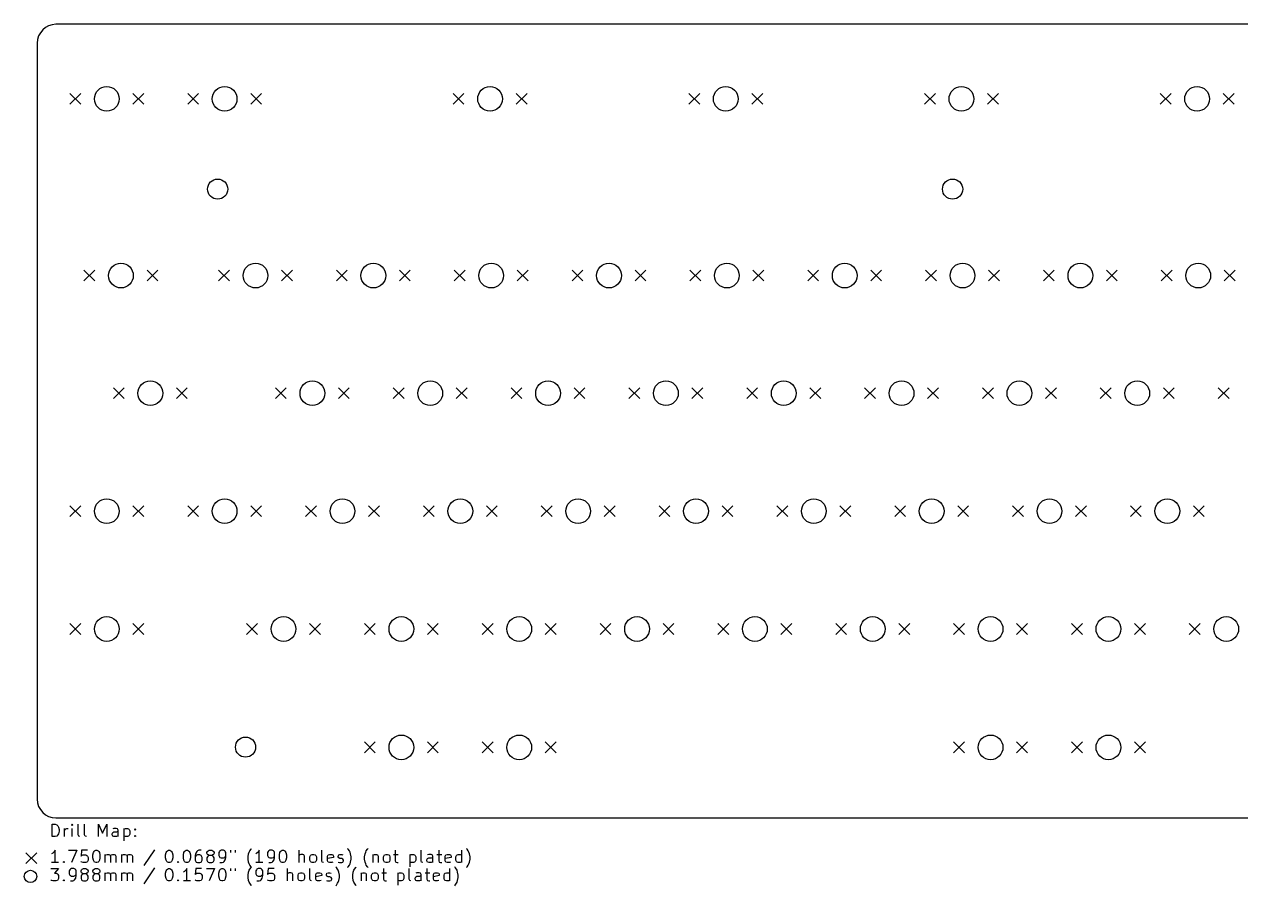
# Model space of a CAD drawing. Extents: x -0.1 to 15.2, y -5.5 to 0.
# Drawn here: x -0.08 to 7.64, y -5.47 to 0 of the extents above; entities that cross this region are included whole.
import ezdxf

# ---------------------------------------------------------------- set-up
doc = ezdxf.new("R2010")
doc.units = 0
doc.header["$MEASUREMENT"] = 0
doc.layers.add('BLACK', color=7, linetype='CONTINUOUS')

msp = doc.modelspace()

# ---------------------------------------------------------------- linework, layer by layer
at = {"layer": 'BLACK', "linetype": 'CONTINUOUS'}
for p, q in [((15.076, -0.001181), (0.119291, -0.001181)), ((0, -0.12126), (0, -4.92047)), ((0.207283, -0.439961), (0.276181, -0.508858)), ((0.276181, -0.439961), (0.207283, -0.508858)), ((0.607283, -0.439961), (0.676181, -0.508858)), ((0.676181, -0.439961), (0.607283, -0.508858)), ((0.955315, -0.439961), (1.02421, -0.508858)), ((1.02421, -0.439961), (0.955315, -0.508858)), ((1.35531, -0.439961), (1.42421, -0.508858)), ((1.42421, -0.439961), (1.35531, -0.508858)), ((2.64035, -0.439961), (2.70925, -0.508858)), ((2.70925, -0.439961), (2.64035, -0.508858)), ((3.04035, -0.439961), (3.10925, -0.508858)), ((3.10925, -0.439961), (3.04035, -0.508858)), ((4.13642, -0.439961), (4.20531, -0.508858)), ((4.20531, -0.439961), (4.13642, -0.508858)), ((4.53642, -0.439961), (4.60531, -0.508858)), ((4.60531, -0.439961), (4.53642, -0.508858)), ((5.63248, -0.439961), (5.70138, -0.508858)), ((5.70138, -0.439961), (5.63248, -0.508858)), ((6.03248, -0.439961), (6.10138, -0.508858)), ((6.10138, -0.439961), (6.03248, -0.508858)), ((7.12854, -0.439961), (7.19744, -0.508858)), ((7.19744, -0.439961), (7.12854, -0.508858)), ((7.52854, -0.439961), (7.59744, -0.508858)), ((7.59744, -0.439961), (7.52854, -0.508858)), ((0.297047, -1.56201), (0.365945, -1.63091)), ((0.365945, -1.56201), (0.297047, -1.63091)), ((0.697047, -1.56201), (0.765945, -1.63091)), ((0.765945, -1.56201), (0.697047, -1.63091)), ((1.15138, -1.56201), (1.22028, -1.63091)), ((1.22028, -1.56201), (1.15138, -1.63091)), ((1.55138, -1.56201), (1.62028, -1.63091)), ((1.62028, -1.56201), (1.55138, -1.63091)), ((1.89941, -1.56201), (1.96831, -1.63091)), ((1.96831, -1.56201), (1.89941, -1.63091)), ((2.29941, -1.56201), (2.36831, -1.63091)), ((2.36831, -1.56201), (2.29941, -1.63091)), ((2.64744, -1.56201), (2.71634, -1.63091)), ((2.71634, -1.56201), (2.64744, -1.63091)), ((3.04744, -1.56201), (3.11634, -1.63091)), ((3.11634, -1.56201), (3.04744, -1.63091)), ((3.39547, -1.56201), (3.46437, -1.63091)), ((3.46437, -1.56201), (3.39547, -1.63091)), ((3.79547, -1.56201), (3.86437, -1.63091)), ((3.86437, -1.56201), (3.79547, -1.63091)), ((4.1435, -1.56201), (4.2124, -1.63091)), ((4.2124, -1.56201), (4.1435, -1.63091)), ((4.5435, -1.56201), (4.6124, -1.63091)), ((4.6124, -1.56201), (4.5435, -1.63091)), ((4.89154, -1.56201), (4.96043, -1.63091)), ((4.96043, -1.56201), (4.89154, -1.63091)), ((5.29154, -1.56201), (5.36043, -1.63091)), ((5.36043, -1.56201), (5.29154, -1.63091)), ((5.63957, -1.56201), (5.70846, -1.63091)), ((5.70846, -1.56201), (5.63957, -1.63091)), ((6.03957, -1.56201), (6.10846, -1.63091)), ((6.10846, -1.56201), (6.03957, -1.63091)), ((6.3876, -1.56201), (6.4565, -1.63091)), ((6.4565, -1.56201), (6.3876, -1.63091)), ((6.7876, -1.56201), (6.8565, -1.63091)), ((6.8565, -1.56201), (6.7876, -1.63091)), ((7.13563, -1.56201), (7.20453, -1.63091)), ((7.20453, -1.56201), (7.13563, -1.63091)), ((7.53563, -1.56201), (7.60453, -1.63091)), ((7.60453, -1.56201), (7.53563, -1.63091)), ((0.483858, -2.30906), (0.552756, -2.37795)), ((0.552756, -2.30906), (0.483858, -2.37795)), ((0.883858, -2.30906), (0.952756, -2.37795)), ((0.952756, -2.30906), (0.883858, -2.37795)), ((1.5124, -2.30906), (1.5813, -2.37795)), ((1.5813, -2.30906), (1.5124, -2.37795)), ((1.9124, -2.30906), (1.9813, -2.37795)), ((1.9813, -2.30906), (1.9124, -2.37795)), ((2.26043, -2.30906), (2.32933, -2.37795)), ((2.32933, -2.30906), (2.26043, -2.37795)), ((2.66043, -2.30906), (2.72933, -2.37795)), ((2.72933, -2.30906), (2.66043, -2.37795)), ((3.00846, -2.30906), (3.07736, -2.37795)), ((3.07736, -2.30906), (3.00846, -2.37795)), ((3.40846, -2.30906), (3.47736, -2.37795)), ((3.47736, -2.30906), (3.40846, -2.37795)), ((3.7565, -2.30906), (3.82539, -2.37795)), ((3.82539, -2.30906), (3.7565, -2.37795)), ((4.1565, -2.30906), (4.22539, -2.37795)), ((4.22539, -2.30906), (4.1565, -2.37795)), ((4.50453, -2.30906), (4.57343, -2.37795)), ((4.57343, -2.30906), (4.50453, -2.37795)), ((4.90453, -2.30906), (4.97343, -2.37795)), ((4.97343, -2.30906), (4.90453, -2.37795)), ((5.25256, -2.30906), (5.32146, -2.37795)), ((5.32146, -2.30906), (5.25256, -2.37795)), ((5.65256, -2.30906), (5.72146, -2.37795)), ((5.72146, -2.30906), (5.65256, -2.37795)), ((6.00059, -2.30906), (6.06949, -2.37795)), ((6.06949, -2.30906), (6.00059, -2.37795)), ((6.40059, -2.30906), (6.46949, -2.37795)), ((6.46949, -2.30906), (6.40059, -2.37795)), ((6.74862, -2.30906), (6.81752, -2.37795)), ((6.81752, -2.30906), (6.74862, -2.37795)), ((7.14862, -2.30906), (7.21752, -2.37795)), ((7.21752, -2.30906), (7.14862, -2.37795)), ((7.49665, -2.30906), (7.56555, -2.37795)), ((7.56555, -2.30906), (7.49665, -2.37795)), ((0.207283, -3.05807), (0.276181, -3.12697)), ((0.276181, -3.05807), (0.207283, -3.12697)), ((0.607283, -3.05807), (0.676181, -3.12697)), ((0.676181, -3.05807), (0.607283, -3.12697)), ((0.955315, -3.05807), (1.02421, -3.12697)), ((1.02421, -3.05807), (0.955315, -3.12697)), ((1.35531, -3.05807), (1.42421, -3.12697)), ((1.42421, -3.05807), (1.35531, -3.12697)), ((1.70335, -3.05807), (1.77224, -3.12697)), ((1.77224, -3.05807), (1.70335, -3.12697)), ((2.10335, -3.05807), (2.17224, -3.12697)), ((2.17224, -3.05807), (2.10335, -3.12697)), ((2.45138, -3.05807), (2.52028, -3.12697)), ((2.52028, -3.05807), (2.45138, -3.12697)), ((2.85138, -3.05807), (2.92028, -3.12697)), ((2.92028, -3.05807), (2.85138, -3.12697)), ((3.19941, -3.05807), (3.26831, -3.12697)), ((3.26831, -3.05807), (3.19941, -3.12697)), ((3.59941, -3.05807), (3.66831, -3.12697)), ((3.66831, -3.05807), (3.59941, -3.12697)), ((3.94744, -3.05807), (4.01634, -3.12697)), ((4.01634, -3.05807), (3.94744, -3.12697)), ((4.34744, -3.05807), (4.41634, -3.12697)), ((4.41634, -3.05807), (4.34744, -3.12697)), ((4.69547, -3.05807), (4.76437, -3.12697)), ((4.76437, -3.05807), (4.69547, -3.12697)), ((5.09547, -3.05807), (5.16437, -3.12697)), ((5.16437, -3.05807), (5.09547, -3.12697)), ((5.4435, -3.05807), (5.5124, -3.12697)), ((5.5124, -3.05807), (5.4435, -3.12697)), ((5.8435, -3.05807), (5.9124, -3.12697)), ((5.9124, -3.05807), (5.8435, -3.12697)), ((6.19154, -3.05807), (6.26043, -3.12697)), ((6.26043, -3.05807), (6.19154, -3.12697)), ((6.59154, -3.05807), (6.66043, -3.12697)), ((6.66043, -3.05807), (6.59154, -3.12697)), ((6.93957, -3.05807), (7.00846, -3.12697)), ((7.00846, -3.05807), (6.93957, -3.12697)), ((7.33957, -3.05807), (7.40846, -3.12697)), ((7.40846, -3.05807), (7.33957, -3.12697)), ((0.207283, -3.8061), (0.276181, -3.875)), ((0.276181, -3.8061), (0.207283, -3.875)), ((0.607283, -3.8061), (0.676181, -3.875)), ((0.676181, -3.8061), (0.607283, -3.875)), ((1.32933, -3.8061), (1.39823, -3.875)), ((1.39823, -3.8061), (1.32933, -3.875)), ((1.72933, -3.8061), (1.79823, -3.875)), ((1.79823, -3.8061), (1.72933, -3.875)), ((2.07736, -3.8061), (2.14626, -3.875)), ((2.14626, -3.8061), (2.07736, -3.875)), ((2.47736, -3.8061), (2.54626, -3.875)), ((2.54626, -3.8061), (2.47736, -3.875)), ((2.82539, -3.8061), (2.89429, -3.875)), ((2.89429, -3.8061), (2.82539, -3.875)), ((3.22539, -3.8061), (3.29429, -3.875)), ((3.29429, -3.8061), (3.22539, -3.875)), ((3.57343, -3.8061), (3.64232, -3.875)), ((3.64232, -3.8061), (3.57343, -3.875)), ((3.97343, -3.8061), (4.04232, -3.875)), ((4.04232, -3.8061), (3.97343, -3.875)), ((4.32146, -3.8061), (4.39035, -3.875)), ((4.39035, -3.8061), (4.32146, -3.875)), ((4.72146, -3.8061), (4.79035, -3.875)), ((4.79035, -3.8061), (4.72146, -3.875)), ((5.06949, -3.8061), (5.13839, -3.875)), ((5.13839, -3.8061), (5.06949, -3.875)), ((5.46949, -3.8061), (5.53839, -3.875)), ((5.53839, -3.8061), (5.46949, -3.875)), ((5.81752, -3.8061), (5.88642, -3.875)), ((5.88642, -3.8061), (5.81752, -3.875)), ((6.21752, -3.8061), (6.28642, -3.875)), ((6.28642, -3.8061), (6.21752, -3.875)), ((6.56555, -3.8061), (6.63445, -3.875)), ((6.63445, -3.8061), (6.56555, -3.875)), ((6.96555, -3.8061), (7.03445, -3.875)), ((7.03445, -3.8061), (6.96555, -3.875)), ((7.31358, -3.8061), (7.38248, -3.875)), ((7.38248, -3.8061), (7.31358, -3.875)), ((2.07736, -4.55807), (2.14626, -4.62697)), ((2.14626, -4.55807), (2.07736, -4.62697)), ((2.47736, -4.55807), (2.54626, -4.62697)), ((2.54626, -4.55807), (2.47736, -4.62697)), ((2.82539, -4.55807), (2.89429, -4.62697)), ((2.89429, -4.55807), (2.82539, -4.62697)), ((3.22539, -4.55807), (3.29429, -4.62697)), ((3.29429, -4.55807), (3.22539, -4.62697)), ((5.81752, -4.55807), (5.88642, -4.62697)), ((5.88642, -4.55807), (5.81752, -4.62697)), ((6.21752, -4.55807), (6.28642, -4.62697)), ((6.28642, -4.55807), (6.21752, -4.62697)), ((6.56555, -4.55807), (6.63445, -4.62697)), ((6.63445, -4.55807), (6.56555, -4.62697)), ((6.96555, -4.55807), (7.03445, -4.62697)), ((7.03445, -4.55807), (6.96555, -4.62697)), ((0.094534, -5.15905), (0.094534, -5.08031)), ((0.094534, -5.08031), (0.113282, -5.08031)), ((0.113282, -5.08031), (0.124531, -5.08406)), ((0.119291, -5.04055), (15.076, -5.04055)), ((0.124531, -5.08406), (0.13203, -5.09155)), ((0.13203, -5.09155), (0.135779, -5.09905)), ((0.222018, -5.08031), (0.218269, -5.08406)), ((0.218269, -5.08406), (0.222018, -5.0878)), ((0.225768, -5.08406), (0.222018, -5.08031)), ((0.222018, -5.08031), (0.222018, -5.0878)), ((0.222018, -5.0878), (0.225768, -5.08406)), ((0.259514, -5.1478), (0.259514, -5.08031)), ((0.300759, -5.1478), (0.300759, -5.08031)), ((0.389248, -5.15905), (0.389248, -5.08031)), ((0.389248, -5.08031), (0.415494, -5.13655)), ((0.415494, -5.13655), (0.441741, -5.08031)), ((0.441741, -5.08031), (0.441741, -5.15905)), ((0.113282, -5.15905), (0.094534, -5.15905)), ((0.124531, -5.1553), (0.113282, -5.15905)), ((0.13203, -5.1478), (0.124531, -5.1553)), ((0.135779, -5.1403), (0.13203, -5.1478)), ((0.135779, -5.09905), (0.139529, -5.11405)), ((0.139529, -5.1253), (0.135779, -5.1403)), ((0.139529, -5.11405), (0.139529, -5.1253)), ((0.173275, -5.15905), (0.173275, -5.10655)), ((0.173275, -5.12155), (0.177024, -5.11405)), ((0.177024, -5.11405), (0.180774, -5.1103)), ((0.180774, -5.1103), (0.188273, -5.10655)), ((0.188273, -5.10655), (0.195772, -5.10655)), ((0.222018, -5.15905), (0.222018, -5.10655)), ((0.263263, -5.1553), (0.259514, -5.1478)), ((0.270762, -5.15905), (0.263263, -5.1553)), ((0.304508, -5.1553), (0.300759, -5.1478)), ((0.312007, -5.15905), (0.304508, -5.1553)), ((0.475487, -5.1403), (0.479236, -5.1328)), ((0.475487, -5.1478), (0.475487, -5.1403)), ((0.479236, -5.1553), (0.475487, -5.1478)), ((0.486735, -5.10655), (0.479236, -5.1103)), ((0.479236, -5.1328), (0.486735, -5.12905)), ((0.486735, -5.15905), (0.479236, -5.1553)), ((0.501734, -5.10655), (0.486735, -5.10655)), ((0.486735, -5.12905), (0.505483, -5.12905)), ((0.505483, -5.15905), (0.486735, -5.15905)), ((0.509233, -5.1103), (0.501734, -5.10655)), ((0.505483, -5.12905), (0.512982, -5.1253)), ((0.512982, -5.1553), (0.505483, -5.15905)), ((0.512982, -5.1178), (0.509233, -5.1103)), ((0.512982, -5.15905), (0.512982, -5.1178)), ((0.550477, -5.10655), (0.550477, -5.18529)), ((0.550477, -5.1103), (0.557976, -5.10655)), ((0.557976, -5.15905), (0.550477, -5.1553)), ((0.557976, -5.10655), (0.572975, -5.10655)), ((0.572975, -5.15905), (0.557976, -5.15905)), ((0.572975, -5.10655), (0.580474, -5.1103)), ((0.580474, -5.1553), (0.572975, -5.15905)), ((0.580474, -5.1103), (0.584223, -5.11405)), ((0.584223, -5.15155), (0.580474, -5.1553)), ((0.584223, -5.11405), (0.587973, -5.12155)), ((0.587973, -5.14405), (0.584223, -5.15155)), ((0.587973, -5.12155), (0.587973, -5.14405)), ((0.617969, -5.11405), (0.621719, -5.1103)), ((0.621719, -5.1178), (0.617969, -5.11405)), ((0.617969, -5.1553), (0.621719, -5.15155)), ((0.621719, -5.15905), (0.617969, -5.1553)), ((0.621719, -5.1103), (0.625468, -5.11405)), ((0.621719, -5.1103), (0.621719, -5.1178)), ((0.625468, -5.11405), (0.621719, -5.1178)), ((0.621719, -5.15155), (0.625468, -5.1553)), ((0.621719, -5.15155), (0.621719, -5.15905)), ((0.625468, -5.1553), (0.621719, -5.15905)), ((0.113282, -5.24566), (0.105783, -5.25691)), ((0.113282, -5.3244), (0.113282, -5.24566)), ((0.199521, -5.24566), (0.252015, -5.24566)), ((0.252015, -5.24566), (0.218269, -5.3244)), ((0.282011, -5.24566), (0.278261, -5.28316)), ((0.319506, -5.24566), (0.282011, -5.24566)), ((0.360751, -5.25316), (0.364501, -5.24941)), ((0.364501, -5.24941), (0.372, -5.24566)), ((0.372, -5.24566), (0.379499, -5.24566)), ((0.379499, -5.24566), (0.386998, -5.24941)), ((0.386998, -5.24941), (0.390747, -5.25316)), ((0.745453, -5.24191), (0.677962, -5.34315)), ((0.822693, -5.25316), (0.826443, -5.24941)), ((0.826443, -5.24941), (0.833942, -5.24566)), ((0.833942, -5.24566), (0.841441, -5.24566)), ((0.841441, -5.24566), (0.84894, -5.24941)), ((0.84894, -5.24941), (0.85269, -5.25316)), ((0.935179, -5.25316), (0.938929, -5.24941)), ((0.938929, -5.24941), (0.946428, -5.24566)), ((0.946428, -5.24566), (0.953927, -5.24566)), ((0.953927, -5.24566), (0.961426, -5.24941)), ((0.961426, -5.24941), (0.965176, -5.25316)), ((1.01767, -5.24941), (1.01392, -5.25316)), ((1.02517, -5.24566), (1.01767, -5.24941)), ((1.04017, -5.24566), (1.02517, -5.24566)), ((1.08141, -5.25316), (1.08516, -5.24941)), ((1.08516, -5.24941), (1.09266, -5.24566)), ((1.09266, -5.24566), (1.10766, -5.24566)), ((1.10766, -5.24566), (1.11516, -5.24941)), ((1.11516, -5.24941), (1.11891, -5.25316)), ((1.16015, -5.24941), (1.1564, -5.25316)), ((1.16765, -5.24566), (1.16015, -5.24941)), ((1.18265, -5.24566), (1.16765, -5.24566)), ((1.19015, -5.24941), (1.18265, -5.24566)), ((1.1939, -5.25316), (1.19015, -5.24941)), ((1.22764, -5.24566), (1.22764, -5.26066)), ((1.25764, -5.24566), (1.25764, -5.26066)), ((1.34613, -5.25691), (1.34988, -5.24941)), ((1.34988, -5.24941), (1.35738, -5.23816)), ((1.35738, -5.23816), (1.36113, -5.23441)), ((1.40987, -5.24566), (1.40237, -5.25691)), ((1.40987, -5.3244), (1.40987, -5.24566)), ((1.46986, -5.24941), (1.46611, -5.25316)), ((1.47736, -5.24566), (1.46986, -5.24941)), ((1.49236, -5.24566), (1.47736, -5.24566)), ((1.49986, -5.24941), (1.49236, -5.24566)), ((1.50361, -5.25316), (1.49986, -5.24941)), ((1.54485, -5.25316), (1.5486, -5.24941)), ((1.5486, -5.24941), (1.5561, -5.24566)), ((1.5561, -5.24566), (1.5636, -5.24566)), ((1.5636, -5.24566), (1.5711, -5.24941)), ((1.5711, -5.24941), (1.57485, -5.25316)), ((1.66334, -5.3244), (1.66334, -5.24566)), ((1.80582, -5.31315), (1.80582, -5.24566)), ((1.97455, -5.23816), (1.9708, -5.23441)), ((1.98205, -5.24941), (1.97455, -5.23816)), ((1.9858, -5.25691), (1.98205, -5.24941)), ((2.08554, -5.25691), (2.08929, -5.24941)), ((2.08929, -5.24941), (2.09678, -5.23816)), ((2.09678, -5.23816), (2.10053, -5.23441)), ((2.27301, -5.24566), (2.27301, -5.31315)), ((2.43649, -5.31315), (2.43649, -5.24566)), ((2.54898, -5.24566), (2.54898, -5.31315)), ((2.69521, -5.3244), (2.69521, -5.24566)), ((2.72896, -5.23816), (2.72521, -5.23441)), ((2.73645, -5.24941), (2.72896, -5.23816)), ((2.7402, -5.25691), (2.73645, -5.24941)), ((-0.071851, -5.26102), (-0.002953, -5.32992)), ((-0.002953, -5.26102), (-0.071851, -5.32992)), ((0.098284, -5.26441), (0.090785, -5.26816)), ((0.135779, -5.3244), (0.090785, -5.3244)), ((0.105783, -5.25691), (0.098284, -5.26441)), ((0.165776, -5.32065), (0.169525, -5.3169)), ((0.169525, -5.3244), (0.165776, -5.32065)), ((0.169525, -5.3169), (0.173275, -5.32065)), ((0.169525, -5.3169), (0.169525, -5.3244)), ((0.173275, -5.32065), (0.169525, -5.3244)), ((0.278261, -5.28316), (0.282011, -5.27941)), ((0.282011, -5.32065), (0.278261, -5.3169)), ((0.282011, -5.27941), (0.28951, -5.27566)), ((0.28951, -5.3244), (0.282011, -5.32065)), ((0.28951, -5.27566), (0.308258, -5.27566)), ((0.308258, -5.3244), (0.28951, -5.3244)), ((0.308258, -5.27566), (0.315757, -5.27941)), ((0.315757, -5.32065), (0.308258, -5.3244)), ((0.315757, -5.27941), (0.319506, -5.28316)), ((0.319506, -5.3169), (0.315757, -5.32065)), ((0.319506, -5.28316), (0.323256, -5.29065)), ((0.323256, -5.3094), (0.319506, -5.3169)), ((0.323256, -5.29065), (0.323256, -5.3094)), ((0.353252, -5.27566), (0.357002, -5.26066)), ((0.353252, -5.2944), (0.353252, -5.27566)), ((0.357002, -5.3094), (0.353252, -5.2944)), ((0.357002, -5.26066), (0.360751, -5.25316)), ((0.360751, -5.3169), (0.357002, -5.3094)), ((0.364501, -5.32065), (0.360751, -5.3169)), ((0.372, -5.3244), (0.364501, -5.32065)), ((0.379499, -5.3244), (0.372, -5.3244)), ((0.386998, -5.32065), (0.379499, -5.3244)), ((0.390747, -5.3169), (0.386998, -5.32065)), ((0.390747, -5.25316), (0.394497, -5.26066)), ((0.394497, -5.3094), (0.390747, -5.3169)), ((0.394497, -5.26066), (0.398246, -5.27566)), ((0.398246, -5.2944), (0.394497, -5.3094)), ((0.398246, -5.27566), (0.398246, -5.2944)), ((0.431992, -5.3244), (0.431992, -5.27191)), ((0.431992, -5.27941), (0.435742, -5.27566)), ((0.435742, -5.27566), (0.443241, -5.27191)), ((0.443241, -5.27191), (0.454489, -5.27191)), ((0.454489, -5.27191), (0.461989, -5.27566)), ((0.461989, -5.27566), (0.465738, -5.28316)), ((0.465738, -5.28316), (0.469488, -5.27566)), ((0.465738, -5.28316), (0.465738, -5.3244)), ((0.469488, -5.27566), (0.476987, -5.27191)), ((0.476987, -5.27191), (0.488235, -5.27191)), ((0.488235, -5.27191), (0.495734, -5.27566)), ((0.495734, -5.27566), (0.499484, -5.28316)), ((0.499484, -5.28316), (0.499484, -5.3244)), ((0.536979, -5.3244), (0.536979, -5.27191)), ((0.536979, -5.27941), (0.540729, -5.27566)), ((0.540729, -5.27566), (0.548228, -5.27191)), ((0.548228, -5.27191), (0.559476, -5.27191)), ((0.559476, -5.27191), (0.566975, -5.27566)), ((0.566975, -5.27566), (0.570725, -5.28316)), ((0.570725, -5.28316), (0.574474, -5.27566)), ((0.570725, -5.28316), (0.570725, -5.3244)), ((0.574474, -5.27566), (0.581974, -5.27191)), ((0.581974, -5.27191), (0.593222, -5.27191)), ((0.593222, -5.27191), (0.600721, -5.27566)), ((0.600721, -5.27566), (0.604471, -5.28316)), ((0.604471, -5.28316), (0.604471, -5.3244)), ((0.815194, -5.27566), (0.818944, -5.26066)), ((0.815194, -5.2944), (0.815194, -5.27566)), ((0.818944, -5.3094), (0.815194, -5.2944)), ((0.818944, -5.26066), (0.822693, -5.25316)), ((0.822693, -5.3169), (0.818944, -5.3094)), ((0.826443, -5.32065), (0.822693, -5.3169)), ((0.833942, -5.3244), (0.826443, -5.32065)), ((0.841441, -5.3244), (0.833942, -5.3244)), ((0.84894, -5.32065), (0.841441, -5.3244)), ((0.85269, -5.3169), (0.84894, -5.32065)), ((0.85269, -5.25316), (0.856439, -5.26066)), ((0.856439, -5.3094), (0.85269, -5.3169)), ((0.856439, -5.26066), (0.860189, -5.27566)), ((0.860189, -5.2944), (0.856439, -5.3094)), ((0.860189, -5.27566), (0.860189, -5.2944)), ((0.890185, -5.32065), (0.893935, -5.3169)), ((0.893935, -5.3244), (0.890185, -5.32065)), ((0.893935, -5.3169), (0.897684, -5.32065)), ((0.893935, -5.3169), (0.893935, -5.3244)), ((0.897684, -5.32065), (0.893935, -5.3244)), ((0.92768, -5.27566), (0.93143, -5.26066)), ((0.92768, -5.2944), (0.92768, -5.27566)), ((0.93143, -5.3094), (0.92768, -5.2944)), ((0.93143, -5.26066), (0.935179, -5.25316)), ((0.935179, -5.3169), (0.93143, -5.3094)), ((0.938929, -5.32065), (0.935179, -5.3169)), ((0.946428, -5.3244), (0.938929, -5.32065)), ((0.953927, -5.3244), (0.946428, -5.3244)), ((0.961426, -5.32065), (0.953927, -5.3244)), ((0.965176, -5.3169), (0.961426, -5.32065)), ((0.965176, -5.25316), (0.968925, -5.26066)), ((0.968925, -5.3094), (0.965176, -5.3169)), ((0.968925, -5.26066), (0.972675, -5.27566)), ((0.972675, -5.2944), (0.968925, -5.3094)), ((0.972675, -5.27566), (0.972675, -5.2944)), ((1.00642, -5.26441), (1.00267, -5.27941)), ((1.00267, -5.27941), (1.00267, -5.3094)), ((1.00642, -5.28316), (1.00267, -5.29065)), ((1.00267, -5.3094), (1.00642, -5.3169)), ((1.01392, -5.25316), (1.00642, -5.26441)), ((1.01017, -5.27941), (1.00642, -5.28316)), ((1.00642, -5.3169), (1.01017, -5.32065)), ((1.01767, -5.27566), (1.01017, -5.27941)), ((1.01017, -5.32065), (1.01767, -5.3244)), ((1.03267, -5.27566), (1.01767, -5.27566)), ((1.01767, -5.3244), (1.03267, -5.3244)), ((1.04017, -5.27941), (1.03267, -5.27566)), ((1.03267, -5.3244), (1.04017, -5.32065)), ((1.04392, -5.28316), (1.04017, -5.27941)), ((1.04017, -5.32065), (1.04392, -5.3169)), ((1.04767, -5.29065), (1.04392, -5.28316)), ((1.04392, -5.3169), (1.04767, -5.3094)), ((1.04767, -5.3094), (1.04767, -5.29065)), ((1.07766, -5.26066), (1.08141, -5.25316)), ((1.07766, -5.26441), (1.07766, -5.26066)), ((1.08141, -5.27191), (1.07766, -5.26441)), ((1.08141, -5.2869), (1.07766, -5.2944)), ((1.07766, -5.2944), (1.07766, -5.3094)), ((1.07766, -5.3094), (1.08141, -5.3169)), ((1.08516, -5.27566), (1.08141, -5.27191)), ((1.08516, -5.28316), (1.08141, -5.2869)), ((1.08141, -5.3169), (1.08516, -5.32065)), ((1.09266, -5.27941), (1.08516, -5.27566)), ((1.09266, -5.27941), (1.08516, -5.28316)), ((1.08516, -5.32065), (1.09266, -5.3244)), ((1.10766, -5.27941), (1.09266, -5.27941)), ((1.09266, -5.3244), (1.10766, -5.3244)), ((1.11516, -5.27566), (1.10766, -5.27941)), ((1.11516, -5.28316), (1.10766, -5.27941)), ((1.10766, -5.3244), (1.11516, -5.32065)), ((1.11891, -5.27191), (1.11516, -5.27566)), ((1.11891, -5.2869), (1.11516, -5.28316)), ((1.11516, -5.32065), (1.11891, -5.3169)), ((1.11891, -5.25316), (1.12266, -5.26066)), ((1.12266, -5.26441), (1.11891, -5.27191)), ((1.12266, -5.2944), (1.11891, -5.2869)), ((1.11891, -5.3169), (1.12266, -5.3094)), ((1.12266, -5.26066), (1.12266, -5.26441)), ((1.12266, -5.3094), (1.12266, -5.2944)), ((1.1564, -5.25316), (1.15265, -5.26066)), ((1.15265, -5.26066), (1.15265, -5.27941)), ((1.15265, -5.27941), (1.1564, -5.2869)), ((1.1564, -5.2869), (1.16015, -5.29065)), ((1.16015, -5.29065), (1.16765, -5.2944)), ((1.16015, -5.3244), (1.17515, -5.3244)), ((1.16765, -5.2944), (1.18265, -5.2944)), ((1.17515, -5.3244), (1.18265, -5.32065)), ((1.18265, -5.2944), (1.19015, -5.29065)), ((1.18265, -5.32065), (1.1864, -5.3169)), ((1.1864, -5.3169), (1.1939, -5.30565)), ((1.19015, -5.29065), (1.1939, -5.2869)), ((1.19765, -5.26066), (1.1939, -5.25316)), ((1.1939, -5.2869), (1.19765, -5.27941)), ((1.1939, -5.30565), (1.19765, -5.29065)), ((1.19765, -5.29065), (1.19765, -5.26066)), ((1.33863, -5.2869), (1.34238, -5.26816)), ((1.33863, -5.3019), (1.33863, -5.2869)), ((1.34238, -5.32065), (1.33863, -5.3019)), ((1.34238, -5.26816), (1.34613, -5.25691)), ((1.34613, -5.3319), (1.34238, -5.32065)), ((1.39487, -5.26441), (1.38737, -5.26816)), ((1.43237, -5.3244), (1.38737, -5.3244)), ((1.40237, -5.25691), (1.39487, -5.26441)), ((1.46611, -5.25316), (1.46236, -5.26066)), ((1.46236, -5.26066), (1.46236, -5.27941)), ((1.46236, -5.27941), (1.46611, -5.2869)), ((1.46611, -5.2869), (1.46986, -5.29065)), ((1.46986, -5.29065), (1.47736, -5.2944)), ((1.46986, -5.3244), (1.48486, -5.3244)), ((1.47736, -5.2944), (1.49236, -5.2944)), ((1.48486, -5.3244), (1.49236, -5.32065)), ((1.49236, -5.2944), (1.49986, -5.29065)), ((1.49236, -5.32065), (1.49611, -5.3169)), ((1.49611, -5.3169), (1.50361, -5.30565)), ((1.49986, -5.29065), (1.50361, -5.2869)), ((1.50736, -5.26066), (1.50361, -5.25316)), ((1.50361, -5.2869), (1.50736, -5.27941)), ((1.50361, -5.30565), (1.50736, -5.29065)), ((1.50736, -5.29065), (1.50736, -5.26066)), ((1.53735, -5.27566), (1.5411, -5.26066)), ((1.53735, -5.2944), (1.53735, -5.27566)), ((1.5411, -5.3094), (1.53735, -5.2944)), ((1.5411, -5.26066), (1.54485, -5.25316)), ((1.54485, -5.3169), (1.5411, -5.3094)), ((1.5486, -5.32065), (1.54485, -5.3169)), ((1.5561, -5.3244), (1.5486, -5.32065)), ((1.5636, -5.3244), (1.5561, -5.3244)), ((1.5711, -5.32065), (1.5636, -5.3244)), ((1.57485, -5.3169), (1.5711, -5.32065)), ((1.57485, -5.25316), (1.5786, -5.26066)), ((1.5786, -5.3094), (1.57485, -5.3169)), ((1.5786, -5.26066), (1.58235, -5.27566)), ((1.58235, -5.2944), (1.5786, -5.3094)), ((1.58235, -5.27566), (1.58235, -5.2944)), ((1.66709, -5.27566), (1.66334, -5.27941)), ((1.67459, -5.27191), (1.66709, -5.27566)), ((1.68584, -5.27191), (1.67459, -5.27191)), ((1.69333, -5.27566), (1.68584, -5.27191)), ((1.69708, -5.28316), (1.69333, -5.27566)), ((1.69708, -5.3244), (1.69708, -5.28316)), ((1.73083, -5.2869), (1.73458, -5.27941)), ((1.73083, -5.3094), (1.73083, -5.2869)), ((1.73458, -5.3169), (1.73083, -5.3094)), ((1.73458, -5.27941), (1.73833, -5.27566)), ((1.73833, -5.32065), (1.73458, -5.3169)), ((1.73833, -5.27566), (1.74583, -5.27191)), ((1.74583, -5.3244), (1.73833, -5.32065)), ((1.74583, -5.27191), (1.75708, -5.27191)), ((1.75708, -5.3244), (1.74583, -5.3244)), ((1.75708, -5.27191), (1.76458, -5.27566)), ((1.76458, -5.32065), (1.75708, -5.3244)), ((1.76458, -5.27566), (1.76833, -5.27941)), ((1.76833, -5.3169), (1.76458, -5.32065)), ((1.76833, -5.27941), (1.77207, -5.2869)), ((1.77207, -5.3094), (1.76833, -5.3169)), ((1.77207, -5.2869), (1.77207, -5.3094)), ((1.80957, -5.32065), (1.80582, -5.31315)), ((1.81707, -5.3244), (1.80957, -5.32065)), ((1.84332, -5.28316), (1.84707, -5.27566)), ((1.84332, -5.31315), (1.84332, -5.28316)), ((1.88081, -5.29065), (1.84332, -5.29815)), ((1.84707, -5.32065), (1.84332, -5.31315)), ((1.84707, -5.27566), (1.85456, -5.27191)), ((1.85456, -5.3244), (1.84707, -5.32065)), ((1.85456, -5.27191), (1.86956, -5.27191)), ((1.86956, -5.3244), (1.85456, -5.3244)), ((1.86956, -5.27191), (1.87706, -5.27566)), ((1.87706, -5.32065), (1.86956, -5.3244)), ((1.87706, -5.27566), (1.88081, -5.28316)), ((1.88081, -5.28316), (1.88081, -5.29065)), ((1.91081, -5.28316), (1.91456, -5.27566)), ((1.91081, -5.2869), (1.91081, -5.28316)), ((1.91456, -5.2944), (1.91081, -5.2869)), ((1.91081, -5.32065), (1.91831, -5.3244)), ((1.91456, -5.27566), (1.92206, -5.27191)), ((1.92206, -5.29815), (1.91456, -5.2944)), ((1.91831, -5.3244), (1.9333, -5.3244)), ((1.92206, -5.27191), (1.9333, -5.27191)), ((1.9333, -5.29815), (1.92206, -5.29815)), ((1.9333, -5.27191), (1.9408, -5.27566)), ((1.9408, -5.3019), (1.9333, -5.29815)), ((1.9333, -5.3244), (1.9408, -5.32065)), ((1.94455, -5.3094), (1.9408, -5.3019)), ((1.9408, -5.32065), (1.94455, -5.31315)), ((1.94455, -5.31315), (1.94455, -5.3094)), ((1.98955, -5.26816), (1.9858, -5.25691)), ((1.9858, -5.3319), (1.98955, -5.32065)), ((1.9933, -5.2869), (1.98955, -5.26816)), ((1.98955, -5.32065), (1.9933, -5.3019)), ((1.9933, -5.3019), (1.9933, -5.2869)), ((2.07804, -5.2869), (2.08179, -5.26816)), ((2.07804, -5.3019), (2.07804, -5.2869)), ((2.08179, -5.32065), (2.07804, -5.3019)), ((2.08179, -5.26816), (2.08554, -5.25691)), ((2.08554, -5.3319), (2.08179, -5.32065)), ((2.13053, -5.27191), (2.13053, -5.3244)), ((2.13053, -5.27941), (2.13428, -5.27566)), ((2.13428, -5.27566), (2.14178, -5.27191)), ((2.14178, -5.27191), (2.15303, -5.27191)), ((2.15303, -5.27191), (2.16053, -5.27566)), ((2.16053, -5.27566), (2.16428, -5.28316)), ((2.16428, -5.28316), (2.16428, -5.3244)), ((2.19802, -5.2869), (2.20177, -5.27941)), ((2.19802, -5.3094), (2.19802, -5.2869)), ((2.20177, -5.3169), (2.19802, -5.3094)), ((2.20177, -5.27941), (2.20552, -5.27566)), ((2.20552, -5.32065), (2.20177, -5.3169)), ((2.20552, -5.27566), (2.21302, -5.27191)), ((2.21302, -5.3244), (2.20552, -5.32065)), ((2.21302, -5.27191), (2.22427, -5.27191)), ((2.22427, -5.3244), (2.21302, -5.3244)), ((2.22427, -5.27191), (2.23177, -5.27566)), ((2.23177, -5.32065), (2.22427, -5.3244)), ((2.23177, -5.27566), (2.23552, -5.27941)), ((2.23552, -5.3169), (2.23177, -5.32065)), ((2.23552, -5.27941), (2.23927, -5.2869)), ((2.23927, -5.3094), (2.23552, -5.3169)), ((2.23927, -5.2869), (2.23927, -5.3094)), ((2.26176, -5.27191), (2.29176, -5.27191)), ((2.27301, -5.31315), (2.27676, -5.32065)), ((2.27676, -5.32065), (2.28426, -5.3244)), ((2.28426, -5.3244), (2.29176, -5.3244)), ((2.36525, -5.27191), (2.36525, -5.35065)), ((2.36525, -5.27566), (2.37275, -5.27191)), ((2.37275, -5.3244), (2.36525, -5.32065)), ((2.37275, -5.27191), (2.38775, -5.27191)), ((2.38775, -5.3244), (2.37275, -5.3244)), ((2.38775, -5.27191), (2.39525, -5.27566)), ((2.39525, -5.32065), (2.38775, -5.3244)), ((2.39525, -5.27566), (2.399, -5.27941)), ((2.399, -5.3169), (2.39525, -5.32065)), ((2.399, -5.27941), (2.40275, -5.2869)), ((2.40275, -5.3094), (2.399, -5.3169)), ((2.40275, -5.2869), (2.40275, -5.3094)), ((2.44024, -5.32065), (2.43649, -5.31315)), ((2.44774, -5.3244), (2.44024, -5.32065)), ((2.47399, -5.30565), (2.47774, -5.29815)), ((2.47399, -5.31315), (2.47399, -5.30565)), ((2.47774, -5.32065), (2.47399, -5.31315)), ((2.48524, -5.27191), (2.47774, -5.27566)), ((2.47774, -5.29815), (2.48524, -5.2944)), ((2.48524, -5.3244), (2.47774, -5.32065)), ((2.50023, -5.27191), (2.48524, -5.27191)), ((2.48524, -5.2944), (2.50398, -5.2944)), ((2.50398, -5.3244), (2.48524, -5.3244)), ((2.50773, -5.27566), (2.50023, -5.27191)), ((2.50398, -5.2944), (2.51148, -5.29065)), ((2.51148, -5.32065), (2.50398, -5.3244)), ((2.51148, -5.28316), (2.50773, -5.27566)), ((2.51148, -5.3244), (2.51148, -5.28316)), ((2.53773, -5.27191), (2.56773, -5.27191)), ((2.54898, -5.31315), (2.55273, -5.32065)), ((2.55273, -5.32065), (2.56023, -5.3244)), ((2.56023, -5.3244), (2.56773, -5.3244)), ((2.59022, -5.28316), (2.59397, -5.27566)), ((2.59022, -5.31315), (2.59022, -5.28316)), ((2.62772, -5.29065), (2.59022, -5.29815)), ((2.59397, -5.32065), (2.59022, -5.31315)), ((2.59397, -5.27566), (2.60147, -5.27191)), ((2.60147, -5.3244), (2.59397, -5.32065)), ((2.60147, -5.27191), (2.61647, -5.27191)), ((2.61647, -5.3244), (2.60147, -5.3244)), ((2.61647, -5.27191), (2.62397, -5.27566)), ((2.62397, -5.32065), (2.61647, -5.3244)), ((2.62397, -5.27566), (2.62772, -5.28316)), ((2.62772, -5.28316), (2.62772, -5.29065)), ((2.65771, -5.2869), (2.66146, -5.27941)), ((2.65771, -5.3094), (2.65771, -5.2869)), ((2.66146, -5.3169), (2.65771, -5.3094)), ((2.66146, -5.27941), (2.66521, -5.27566)), ((2.66521, -5.32065), (2.66146, -5.3169)), ((2.66521, -5.27566), (2.67271, -5.27191)), ((2.67271, -5.3244), (2.66521, -5.32065)), ((2.67271, -5.27191), (2.68771, -5.27191)), ((2.68771, -5.3244), (2.67271, -5.3244)), ((2.68771, -5.27191), (2.69521, -5.27566)), ((2.69521, -5.32065), (2.68771, -5.3244)), ((2.74395, -5.26816), (2.7402, -5.25691)), ((2.7402, -5.3319), (2.74395, -5.32065)), ((2.7477, -5.2869), (2.74395, -5.26816)), ((2.74395, -5.32065), (2.7477, -5.3019)), ((2.7477, -5.3019), (2.7477, -5.2869)), ((0.087035, -5.3618), (0.135779, -5.3618)), ((0.135779, -5.3618), (0.109533, -5.3918)), ((0.109533, -5.3918), (0.120781, -5.3918)), ((0.120781, -5.3918), (0.12828, -5.39555)), ((0.12828, -5.39555), (0.13203, -5.3993)), ((0.13203, -5.3993), (0.135779, -5.4068)), ((0.20702, -5.3693), (0.203271, -5.3768)), ((0.203271, -5.3768), (0.203271, -5.39555)), ((0.203271, -5.39555), (0.20702, -5.40305)), ((0.21077, -5.36555), (0.20702, -5.3693)), ((0.20702, -5.40305), (0.21077, -5.4068)), ((0.218269, -5.3618), (0.21077, -5.36555)), ((0.233267, -5.3618), (0.218269, -5.3618)), ((0.240766, -5.36555), (0.233267, -5.3618)), ((0.244516, -5.3693), (0.240766, -5.36555)), ((0.240766, -5.4068), (0.244516, -5.40305)), ((0.248265, -5.3768), (0.244516, -5.3693)), ((0.244516, -5.40305), (0.248265, -5.39555)), ((0.248265, -5.4068), (0.248265, -5.3768)), ((0.278261, -5.3768), (0.282011, -5.3693)), ((0.278261, -5.38055), (0.278261, -5.3768)), ((0.282011, -5.38805), (0.278261, -5.38055)), ((0.282011, -5.40305), (0.278261, -5.41055)), ((0.282011, -5.3693), (0.285761, -5.36555)), ((0.285761, -5.3918), (0.282011, -5.38805)), ((0.285761, -5.3993), (0.282011, -5.40305)), ((0.285761, -5.36555), (0.29326, -5.3618)), ((0.29326, -5.39555), (0.285761, -5.3918)), ((0.29326, -5.39555), (0.285761, -5.3993)), ((0.29326, -5.3618), (0.308258, -5.3618)), ((0.308258, -5.39555), (0.29326, -5.39555)), ((0.308258, -5.3618), (0.315757, -5.36555)), ((0.315757, -5.3918), (0.308258, -5.39555)), ((0.315757, -5.3993), (0.308258, -5.39555)), ((0.315757, -5.36555), (0.319506, -5.3693)), ((0.319506, -5.38805), (0.315757, -5.3918)), ((0.319506, -5.40305), (0.315757, -5.3993)), ((0.319506, -5.3693), (0.323256, -5.3768)), ((0.323256, -5.38055), (0.319506, -5.38805)), ((0.323256, -5.41055), (0.319506, -5.40305)), ((0.323256, -5.3768), (0.323256, -5.38055)), ((0.353252, -5.3768), (0.357002, -5.3693)), ((0.353252, -5.38055), (0.353252, -5.3768)), ((0.357002, -5.38805), (0.353252, -5.38055)), ((0.357002, -5.40305), (0.353252, -5.41055)), ((0.357002, -5.3693), (0.360751, -5.36555)), ((0.360751, -5.3918), (0.357002, -5.38805)), ((0.360751, -5.3993), (0.357002, -5.40305)), ((0.360751, -5.36555), (0.36825, -5.3618)), ((0.36825, -5.39555), (0.360751, -5.3918)), ((0.36825, -5.39555), (0.360751, -5.3993)), ((0.36825, -5.3618), (0.383248, -5.3618)), ((0.383248, -5.39555), (0.36825, -5.39555)), ((0.383248, -5.3618), (0.390747, -5.36555)), ((0.390747, -5.3918), (0.383248, -5.39555)), ((0.390747, -5.3993), (0.383248, -5.39555)), ((0.390747, -5.36555), (0.394497, -5.3693)), ((0.394497, -5.38805), (0.390747, -5.3918)), ((0.394497, -5.40305), (0.390747, -5.3993)), ((0.394497, -5.3693), (0.398246, -5.3768)), ((0.398246, -5.38055), (0.394497, -5.38805)), ((0.398246, -5.41055), (0.394497, -5.40305)), ((0.398246, -5.3768), (0.398246, -5.38055)), ((0.431992, -5.44054), (0.431992, -5.38805)), ((0.431992, -5.39555), (0.435742, -5.3918)), ((0.435742, -5.3918), (0.443241, -5.38805)), ((0.443241, -5.38805), (0.454489, -5.38805)), ((0.454489, -5.38805), (0.461989, -5.3918)), ((0.461989, -5.3918), (0.465738, -5.3993)), ((0.465738, -5.3993), (0.469488, -5.3918)), ((0.465738, -5.3993), (0.465738, -5.44054)), ((0.469488, -5.3918), (0.476987, -5.38805)), ((0.476987, -5.38805), (0.488235, -5.38805)), ((0.488235, -5.38805), (0.495734, -5.3918)), ((0.495734, -5.3918), (0.499484, -5.3993)), ((0.499484, -5.3993), (0.499484, -5.44054)), ((0.536979, -5.44054), (0.536979, -5.38805)), ((0.536979, -5.39555), (0.540729, -5.3918)), ((0.540729, -5.3918), (0.548228, -5.38805)), ((0.548228, -5.38805), (0.559476, -5.38805)), ((0.559476, -5.38805), (0.566975, -5.3918)), ((0.566975, -5.3918), (0.570725, -5.3993)), ((0.570725, -5.3993), (0.574474, -5.3918)), ((0.570725, -5.3993), (0.570725, -5.44054)), ((0.574474, -5.3918), (0.581974, -5.38805)), ((0.581974, -5.38805), (0.593222, -5.38805)), ((0.593222, -5.38805), (0.600721, -5.3918)), ((0.600721, -5.3918), (0.604471, -5.3993)), ((0.604471, -5.3993), (0.604471, -5.44054)), ((0.745453, -5.35805), (0.677962, -5.45929)), ((0.815194, -5.3918), (0.818944, -5.3768)), ((0.815194, -5.41055), (0.815194, -5.3918)), ((0.818944, -5.3768), (0.822693, -5.3693)), ((0.822693, -5.3693), (0.826443, -5.36555)), ((0.826443, -5.36555), (0.833942, -5.3618)), ((0.833942, -5.3618), (0.841441, -5.3618)), ((0.841441, -5.3618), (0.84894, -5.36555)), ((0.84894, -5.36555), (0.85269, -5.3693)), ((0.85269, -5.3693), (0.856439, -5.3768)), ((0.856439, -5.3768), (0.860189, -5.3918)), ((0.860189, -5.3918), (0.860189, -5.41055)), ((0.935179, -5.38055), (0.92768, -5.3843)), ((0.942678, -5.37305), (0.935179, -5.38055)), ((0.950177, -5.3618), (0.942678, -5.37305)), ((0.950177, -5.44054), (0.950177, -5.3618)), ((1.00642, -5.3618), (1.00267, -5.3993)), ((1.00267, -5.3993), (1.00642, -5.39555)), ((1.04392, -5.3618), (1.00642, -5.3618)), ((1.00642, -5.39555), (1.01392, -5.3918)), ((1.01392, -5.3918), (1.03267, -5.3918)), ((1.03267, -5.3918), (1.04017, -5.39555)), ((1.04017, -5.39555), (1.04392, -5.3993)), ((1.04392, -5.3993), (1.04767, -5.4068)), ((1.07391, -5.3618), (1.12641, -5.3618)), ((1.12641, -5.3618), (1.09266, -5.44054)), ((1.15265, -5.3918), (1.1564, -5.3768)), ((1.15265, -5.41055), (1.15265, -5.3918)), ((1.1564, -5.3768), (1.16015, -5.3693)), ((1.16015, -5.3693), (1.1639, -5.36555)), ((1.1639, -5.36555), (1.1714, -5.3618)), ((1.1714, -5.3618), (1.1789, -5.3618)), ((1.1789, -5.3618), (1.1864, -5.36555)), ((1.1864, -5.36555), (1.19015, -5.3693)), ((1.19015, -5.3693), (1.1939, -5.3768)), ((1.1939, -5.3768), (1.19765, -5.3918)), ((1.19765, -5.3918), (1.19765, -5.41055)), ((1.22764, -5.3618), (1.22764, -5.3768)), ((1.25764, -5.3618), (1.25764, -5.3768)), ((1.33863, -5.40305), (1.34238, -5.3843)), ((1.33863, -5.41804), (1.33863, -5.40305)), ((1.34238, -5.3843), (1.34613, -5.37305)), ((1.34988, -5.3394), (1.34613, -5.3319)), ((1.34613, -5.37305), (1.34988, -5.36555)), ((1.35738, -5.35065), (1.34988, -5.3394)), ((1.34988, -5.36555), (1.35738, -5.3543)), ((1.35738, -5.3543), (1.36113, -5.35055)), ((1.36113, -5.3544), (1.35738, -5.35065)), ((1.39112, -5.3693), (1.38737, -5.3768)), ((1.38737, -5.3768), (1.38737, -5.39555)), ((1.38737, -5.39555), (1.39112, -5.40305)), ((1.39487, -5.36555), (1.39112, -5.3693)), ((1.39112, -5.40305), (1.39487, -5.4068)), ((1.40237, -5.3618), (1.39487, -5.36555)), ((1.41737, -5.3618), (1.40237, -5.3618)), ((1.42487, -5.36555), (1.41737, -5.3618)), ((1.42862, -5.3693), (1.42487, -5.36555)), ((1.42487, -5.4068), (1.42862, -5.40305)), ((1.43237, -5.3768), (1.42862, -5.3693)), ((1.42862, -5.40305), (1.43237, -5.39555)), ((1.43237, -5.4068), (1.43237, -5.3768)), ((1.46611, -5.3618), (1.46236, -5.3993)), ((1.46236, -5.3993), (1.46611, -5.39555)), ((1.50361, -5.3618), (1.46611, -5.3618)), ((1.46611, -5.39555), (1.47361, -5.3918)), ((1.47361, -5.3918), (1.49236, -5.3918)), ((1.49236, -5.3918), (1.49986, -5.39555)), ((1.49986, -5.39555), (1.50361, -5.3993)), ((1.50361, -5.3993), (1.50736, -5.4068)), ((1.58835, -5.44054), (1.58835, -5.3618)), ((1.5921, -5.3918), (1.58835, -5.39555)), ((1.5996, -5.38805), (1.5921, -5.3918)), ((1.61084, -5.38805), (1.5996, -5.38805)), ((1.61834, -5.3918), (1.61084, -5.38805)), ((1.62209, -5.3993), (1.61834, -5.3918)), ((1.62209, -5.44054), (1.62209, -5.3993)), ((1.65584, -5.40305), (1.65959, -5.39555)), ((1.65584, -5.42554), (1.65584, -5.40305)), ((1.65959, -5.39555), (1.66334, -5.3918)), ((1.66334, -5.3918), (1.67084, -5.38805)), ((1.67084, -5.38805), (1.68209, -5.38805)), ((1.68209, -5.38805), (1.68959, -5.3918)), ((1.68959, -5.3918), (1.69333, -5.39555)), ((1.69333, -5.39555), (1.69708, -5.40305)), ((1.69708, -5.40305), (1.69708, -5.42554)), ((1.73083, -5.42929), (1.73083, -5.3618)), ((1.76833, -5.3993), (1.77207, -5.3918)), ((1.76833, -5.42929), (1.76833, -5.3993)), ((1.77207, -5.3918), (1.77957, -5.38805)), ((1.77957, -5.38805), (1.79457, -5.38805)), ((1.79457, -5.38805), (1.80207, -5.3918)), ((1.80207, -5.3918), (1.80582, -5.3993)), ((1.80582, -5.3993), (1.80582, -5.4068)), ((1.83582, -5.3993), (1.83957, -5.3918)), ((1.83582, -5.40305), (1.83582, -5.3993)), ((1.83957, -5.41055), (1.83582, -5.40305)), ((1.83957, -5.3918), (1.84707, -5.38805)), ((1.84707, -5.38805), (1.85831, -5.38805)), ((1.85831, -5.38805), (1.86581, -5.3918)), ((1.89956, -5.3543), (1.89581, -5.35055)), ((1.90706, -5.36555), (1.89956, -5.3543)), ((1.91081, -5.37305), (1.90706, -5.36555)), ((1.91456, -5.3843), (1.91081, -5.37305)), ((1.91831, -5.40305), (1.91456, -5.3843)), ((1.91831, -5.41804), (1.91831, -5.40305)), ((1.9708, -5.3544), (1.97455, -5.35065)), ((1.97455, -5.35065), (1.98205, -5.3394)), ((1.98205, -5.3394), (1.9858, -5.3319)), ((2.00305, -5.40305), (2.0068, -5.3843)), ((2.00305, -5.41804), (2.00305, -5.40305)), ((2.0068, -5.3843), (2.01055, -5.37305)), ((2.01055, -5.37305), (2.01429, -5.36555)), ((2.01429, -5.36555), (2.02179, -5.3543)), ((2.02179, -5.3543), (2.02554, -5.35055)), ((2.05554, -5.38805), (2.05554, -5.44054)), ((2.05554, -5.39555), (2.05929, -5.3918)), ((2.05929, -5.3918), (2.06679, -5.38805)), ((2.06679, -5.38805), (2.07804, -5.38805)), ((2.07804, -5.38805), (2.08554, -5.3918)), ((2.08929, -5.3394), (2.08554, -5.3319)), ((2.08554, -5.3918), (2.08929, -5.3993)), ((2.09678, -5.35065), (2.08929, -5.3394)), ((2.08929, -5.3993), (2.08929, -5.44054)), ((2.10053, -5.3544), (2.09678, -5.35065)), ((2.12303, -5.40305), (2.12678, -5.39555)), ((2.12303, -5.42554), (2.12303, -5.40305)), ((2.12678, -5.39555), (2.13053, -5.3918)), ((2.13053, -5.3918), (2.13803, -5.38805)), ((2.13803, -5.38805), (2.14928, -5.38805)), ((2.14928, -5.38805), (2.15678, -5.3918)), ((2.15678, -5.3918), (2.16053, -5.39555)), ((2.16053, -5.39555), (2.16428, -5.40305)), ((2.16428, -5.40305), (2.16428, -5.42554)), ((2.18677, -5.38805), (2.21677, -5.38805)), ((2.19802, -5.3618), (2.19802, -5.42929)), ((2.29026, -5.38805), (2.29026, -5.46679)), ((2.29026, -5.3918), (2.29776, -5.38805)), ((2.29776, -5.38805), (2.31276, -5.38805)), ((2.31276, -5.38805), (2.32026, -5.3918)), ((2.32026, -5.3918), (2.32401, -5.39555)), ((2.32401, -5.39555), (2.32776, -5.40305)), ((2.32776, -5.40305), (2.32776, -5.42554)), ((2.3615, -5.42929), (2.3615, -5.3618)), ((2.41025, -5.38805), (2.40275, -5.3918)), ((2.42524, -5.38805), (2.41025, -5.38805)), ((2.43274, -5.3918), (2.42524, -5.38805)), ((2.43649, -5.3993), (2.43274, -5.3918)), ((2.43649, -5.44054), (2.43649, -5.3993)), ((2.46274, -5.38805), (2.49273, -5.38805)), ((2.47399, -5.3618), (2.47399, -5.42929)), ((2.51523, -5.3993), (2.51898, -5.3918)), ((2.51523, -5.42929), (2.51523, -5.3993)), ((2.51898, -5.3918), (2.52648, -5.38805)), ((2.52648, -5.38805), (2.54148, -5.38805)), ((2.54148, -5.38805), (2.54898, -5.3918)), ((2.54898, -5.3918), (2.55273, -5.3993)), ((2.55273, -5.3993), (2.55273, -5.4068)), ((2.58272, -5.40305), (2.58647, -5.39555)), ((2.58272, -5.42554), (2.58272, -5.40305)), ((2.58647, -5.39555), (2.59022, -5.3918)), ((2.59022, -5.3918), (2.59772, -5.38805)), ((2.59772, -5.38805), (2.61272, -5.38805)), ((2.61272, -5.38805), (2.62022, -5.3918)), ((2.62022, -5.44054), (2.62022, -5.3618)), ((2.65396, -5.3543), (2.65022, -5.35055)), ((2.66146, -5.36555), (2.65396, -5.3543)), ((2.66521, -5.37305), (2.66146, -5.36555)), ((2.66896, -5.3843), (2.66521, -5.37305)), ((2.67271, -5.40305), (2.66896, -5.3843)), ((2.67271, -5.41804), (2.67271, -5.40305)), ((2.72521, -5.3544), (2.72896, -5.35065)), ((2.72896, -5.35065), (2.73645, -5.3394)), ((2.73645, -5.3394), (2.7402, -5.3319)), ((0.090785, -5.43679), (0.087035, -5.43304)), ((0.098284, -5.44054), (0.090785, -5.43679)), ((0.120781, -5.44054), (0.098284, -5.44054)), ((0.12828, -5.43679), (0.120781, -5.44054)), ((0.13203, -5.43304), (0.12828, -5.43679)), ((0.135779, -5.42554), (0.13203, -5.43304)), ((0.135779, -5.4068), (0.135779, -5.42554)), ((0.165776, -5.43679), (0.169525, -5.43304)), ((0.169525, -5.44054), (0.165776, -5.43679)), ((0.169525, -5.43304), (0.173275, -5.43679)), ((0.169525, -5.43304), (0.169525, -5.44054)), ((0.173275, -5.43679), (0.169525, -5.44054)), ((0.21077, -5.4068), (0.218269, -5.41055)), ((0.21077, -5.44054), (0.225768, -5.44054)), ((0.218269, -5.41055), (0.233267, -5.41055)), ((0.225768, -5.44054), (0.233267, -5.43679)), ((0.233267, -5.41055), (0.240766, -5.4068)), ((0.233267, -5.43679), (0.237017, -5.43304)), ((0.237017, -5.43304), (0.244516, -5.42179)), ((0.244516, -5.42179), (0.248265, -5.4068)), ((0.278261, -5.41055), (0.278261, -5.42554)), ((0.278261, -5.42554), (0.282011, -5.43304)), ((0.282011, -5.43304), (0.285761, -5.43679)), ((0.285761, -5.43679), (0.29326, -5.44054)), ((0.29326, -5.44054), (0.308258, -5.44054)), ((0.308258, -5.44054), (0.315757, -5.43679)), ((0.315757, -5.43679), (0.319506, -5.43304)), ((0.319506, -5.43304), (0.323256, -5.42554)), ((0.323256, -5.42554), (0.323256, -5.41055)), ((0.353252, -5.41055), (0.353252, -5.42554)), ((0.353252, -5.42554), (0.357002, -5.43304)), ((0.357002, -5.43304), (0.360751, -5.43679)), ((0.360751, -5.43679), (0.36825, -5.44054)), ((0.36825, -5.44054), (0.383248, -5.44054)), ((0.383248, -5.44054), (0.390747, -5.43679)), ((0.390747, -5.43679), (0.394497, -5.43304)), ((0.394497, -5.43304), (0.398246, -5.42554)), ((0.398246, -5.42554), (0.398246, -5.41055)), ((0.818944, -5.42554), (0.815194, -5.41055)), ((0.822693, -5.43304), (0.818944, -5.42554)), ((0.826443, -5.43679), (0.822693, -5.43304)), ((0.833942, -5.44054), (0.826443, -5.43679)), ((0.841441, -5.44054), (0.833942, -5.44054)), ((0.84894, -5.43679), (0.841441, -5.44054)), ((0.85269, -5.43304), (0.84894, -5.43679)), ((0.856439, -5.42554), (0.85269, -5.43304)), ((0.860189, -5.41055), (0.856439, -5.42554)), ((0.890185, -5.43679), (0.893935, -5.43304)), ((0.893935, -5.44054), (0.890185, -5.43679)), ((0.893935, -5.43304), (0.897684, -5.43679)), ((0.893935, -5.43304), (0.893935, -5.44054)), ((0.897684, -5.43679), (0.893935, -5.44054)), ((0.972675, -5.44054), (0.92768, -5.44054)), ((1.00642, -5.43679), (1.00267, -5.43304)), ((1.01392, -5.44054), (1.00642, -5.43679)), ((1.03267, -5.44054), (1.01392, -5.44054)), ((1.04017, -5.43679), (1.03267, -5.44054)), ((1.04392, -5.43304), (1.04017, -5.43679)), ((1.04767, -5.42554), (1.04392, -5.43304)), ((1.04767, -5.4068), (1.04767, -5.42554)), ((1.1564, -5.42554), (1.15265, -5.41055)), ((1.16015, -5.43304), (1.1564, -5.42554)), ((1.1639, -5.43679), (1.16015, -5.43304)), ((1.1714, -5.44054), (1.1639, -5.43679)), ((1.1789, -5.44054), (1.1714, -5.44054)), ((1.1864, -5.43679), (1.1789, -5.44054)), ((1.19015, -5.43304), (1.1864, -5.43679)), ((1.1939, -5.42554), (1.19015, -5.43304)), ((1.19765, -5.41055), (1.1939, -5.42554)), ((1.34238, -5.43679), (1.33863, -5.41804)), ((1.34613, -5.44804), (1.34238, -5.43679)), ((1.34988, -5.45554), (1.34613, -5.44804)), ((1.35738, -5.46679), (1.34988, -5.45554)), ((1.36113, -5.47054), (1.35738, -5.46679)), ((1.39487, -5.4068), (1.40237, -5.41055)), ((1.39487, -5.44054), (1.40987, -5.44054)), ((1.40237, -5.41055), (1.41737, -5.41055)), ((1.40987, -5.44054), (1.41737, -5.43679)), ((1.41737, -5.41055), (1.42487, -5.4068)), ((1.41737, -5.43679), (1.42112, -5.43304)), ((1.42112, -5.43304), (1.42862, -5.42179)), ((1.42862, -5.42179), (1.43237, -5.4068)), ((1.46611, -5.43679), (1.46236, -5.43304)), ((1.47361, -5.44054), (1.46611, -5.43679)), ((1.49236, -5.44054), (1.47361, -5.44054)), ((1.49986, -5.43679), (1.49236, -5.44054)), ((1.50361, -5.43304), (1.49986, -5.43679)), ((1.50736, -5.42554), (1.50361, -5.43304)), ((1.50736, -5.4068), (1.50736, -5.42554)), ((1.65959, -5.43304), (1.65584, -5.42554)), ((1.66334, -5.43679), (1.65959, -5.43304)), ((1.67084, -5.44054), (1.66334, -5.43679)), ((1.68209, -5.44054), (1.67084, -5.44054)), ((1.68959, -5.43679), (1.68209, -5.44054)), ((1.69333, -5.43304), (1.68959, -5.43679)), ((1.69708, -5.42554), (1.69333, -5.43304)), ((1.73458, -5.43679), (1.73083, -5.42929)), ((1.74208, -5.44054), (1.73458, -5.43679)), ((1.80582, -5.4068), (1.76833, -5.4143)), ((1.77207, -5.43679), (1.76833, -5.42929)), ((1.77957, -5.44054), (1.77207, -5.43679)), ((1.79457, -5.44054), (1.77957, -5.44054)), ((1.80207, -5.43679), (1.79457, -5.44054)), ((1.83582, -5.43679), (1.84332, -5.44054)), ((1.84707, -5.4143), (1.83957, -5.41055)), ((1.84332, -5.44054), (1.85831, -5.44054)), ((1.85831, -5.4143), (1.84707, -5.4143)), ((1.86581, -5.41804), (1.85831, -5.4143)), ((1.85831, -5.44054), (1.86581, -5.43679)), ((1.86956, -5.42554), (1.86581, -5.41804)), ((1.86581, -5.43679), (1.86956, -5.42929)), ((1.86956, -5.42929), (1.86956, -5.42554)), ((1.89581, -5.47054), (1.89956, -5.46679)), ((1.89956, -5.46679), (1.90706, -5.45554)), ((1.90706, -5.45554), (1.91081, -5.44804)), ((1.91081, -5.44804), (1.91456, -5.43679)), ((1.91456, -5.43679), (1.91831, -5.41804)), ((2.0068, -5.43679), (2.00305, -5.41804)), ((2.01055, -5.44804), (2.0068, -5.43679)), ((2.01429, -5.45554), (2.01055, -5.44804)), ((2.02179, -5.46679), (2.01429, -5.45554)), ((2.02554, -5.47054), (2.02179, -5.46679)), ((2.12678, -5.43304), (2.12303, -5.42554)), ((2.13053, -5.43679), (2.12678, -5.43304)), ((2.13803, -5.44054), (2.13053, -5.43679)), ((2.14928, -5.44054), (2.13803, -5.44054)), ((2.15678, -5.43679), (2.14928, -5.44054)), ((2.16053, -5.43304), (2.15678, -5.43679)), ((2.16428, -5.42554), (2.16053, -5.43304)), ((2.19802, -5.42929), (2.20177, -5.43679)), ((2.20177, -5.43679), (2.20927, -5.44054)), ((2.20927, -5.44054), (2.21677, -5.44054)), ((2.29776, -5.44054), (2.29026, -5.43679)), ((2.31276, -5.44054), (2.29776, -5.44054)), ((2.32026, -5.43679), (2.31276, -5.44054)), ((2.32401, -5.43304), (2.32026, -5.43679)), ((2.32776, -5.42554), (2.32401, -5.43304)), ((2.36525, -5.43679), (2.3615, -5.42929)), ((2.37275, -5.44054), (2.36525, -5.43679)), ((2.399, -5.42179), (2.40275, -5.4143)), ((2.399, -5.42929), (2.399, -5.42179)), ((2.40275, -5.43679), (2.399, -5.42929)), ((2.40275, -5.4143), (2.41025, -5.41055)), ((2.41025, -5.44054), (2.40275, -5.43679)), ((2.41025, -5.41055), (2.42899, -5.41055)), ((2.42899, -5.44054), (2.41025, -5.44054)), ((2.42899, -5.41055), (2.43649, -5.4068)), ((2.43649, -5.43679), (2.42899, -5.44054)), ((2.47399, -5.42929), (2.47774, -5.43679)), ((2.47774, -5.43679), (2.48524, -5.44054)), ((2.48524, -5.44054), (2.49273, -5.44054)), ((2.55273, -5.4068), (2.51523, -5.4143)), ((2.51898, -5.43679), (2.51523, -5.42929)), ((2.52648, -5.44054), (2.51898, -5.43679)), ((2.54148, -5.44054), (2.52648, -5.44054)), ((2.54898, -5.43679), (2.54148, -5.44054)), ((2.58647, -5.43304), (2.58272, -5.42554)), ((2.59022, -5.43679), (2.58647, -5.43304)), ((2.59772, -5.44054), (2.59022, -5.43679)), ((2.61272, -5.44054), (2.59772, -5.44054)), ((2.62022, -5.43679), (2.61272, -5.44054)), ((2.65022, -5.47054), (2.65396, -5.46679)), ((2.65396, -5.46679), (2.66146, -5.45554)), ((2.66146, -5.45554), (2.66521, -5.44804)), ((2.66521, -5.44804), (2.66896, -5.43679)), ((2.66896, -5.43679), (2.67271, -5.41804))]:
    msp.add_line(p, q, dxfattribs=at)
at = {"layer": 'BLACK'}
for centre, radius in [((0.441732, -0.474409), 0.0785), ((1.18976, -0.474409), 0.0785), ((2.8748, -0.474409), 0.0785), ((4.37087, -0.474409), 0.0785), ((5.86693, -0.474409), 0.0785), ((7.36299, -0.474409), 0.0785), ((1.14567, -1.04744), 0.063984), ((5.81102, -1.04744), 0.063984), ((0.531496, -1.59646), 0.0785), ((1.38583, -1.59646), 0.0785), ((2.13386, -1.59646), 0.0785), ((2.88189, -1.59646), 0.0785), ((3.62992, -1.59646), 0.0785), ((4.37795, -1.59646), 0.0785), ((5.12598, -1.59646), 0.0785), ((5.87402, -1.59646), 0.0785), ((6.62205, -1.59646), 0.0785), ((7.37008, -1.59646), 0.0785), ((0.718307, -2.3435), 0.0785), ((1.74685, -2.3435), 0.0785), ((2.49488, -2.3435), 0.0785), ((3.24291, -2.3435), 0.0785), ((3.99094, -2.3435), 0.0785), ((4.73898, -2.3435), 0.0785), ((5.48701, -2.3435), 0.0785), ((6.23504, -2.3435), 0.0785), ((6.98307, -2.3435), 0.0785), ((0.441732, -3.09252), 0.0785), ((1.18976, -3.09252), 0.0785), ((1.9378, -3.09252), 0.0785), ((2.68583, -3.09252), 0.0785), ((3.43386, -3.09252), 0.0785), ((4.18189, -3.09252), 0.0785), ((4.92992, -3.09252), 0.0785), ((5.67795, -3.09252), 0.0785), ((6.42598, -3.09252), 0.0785), ((7.17402, -3.09252), 0.0785), ((0.441732, -3.84055), 0.0785), ((1.56378, -3.84055), 0.0785), ((2.31181, -3.84055), 0.0785), ((3.05984, -3.84055), 0.0785), ((3.80787, -3.84055), 0.0785), ((4.55591, -3.84055), 0.0785), ((5.30394, -3.84055), 0.0785), ((6.05197, -3.84055), 0.0785), ((6.8, -3.84055), 0.0785), ((7.54803, -3.84055), 0.0785), ((1.32283, -4.59075), 0.063984), ((2.31181, -4.59252), 0.0785), ((3.05984, -4.59252), 0.0785), ((6.05197, -4.59252), 0.0785), ((6.8, -4.59252), 0.0785), ((-0.042324, -5.41161), 0.03937)]:
    msp.add_circle(centre, radius, dxfattribs=at)
for centre, start, end in [((0.119685, -0.120866), -269.811, -179.812), ((0.119685, -4.92087), -180.188, -90.1885)]:
    msp.add_arc(centre, 0.119686, start, end, dxfattribs=at)

doc.saveas('drawing.dxf')
